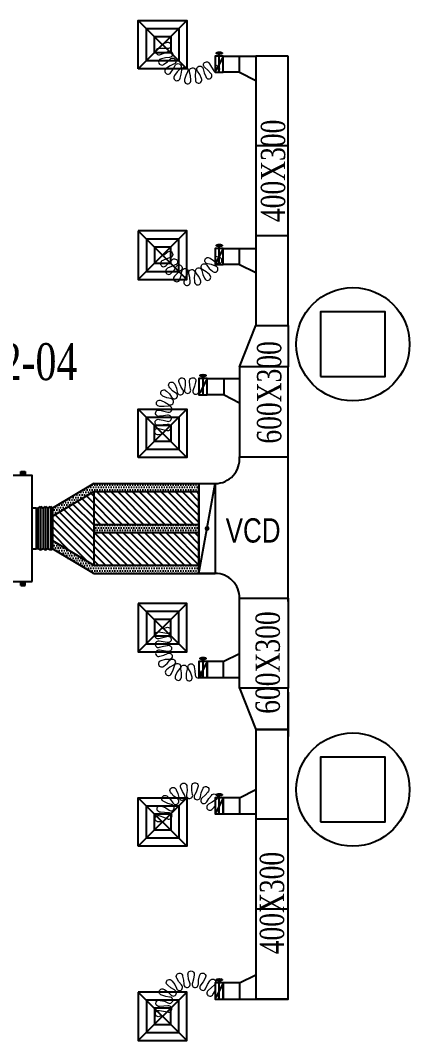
# Model space of a CAD drawing. Header units: metres. Extents: x 352651 to 1421851, y -87441 to -24441.
# Drawn here: x 1368317 to 1373121, y -67960 to -55360 of the extents above; entities that cross this region are included whole.
import ezdxf
from ezdxf.enums import TextEntityAlignment as Align

# ---------------------------------------------------------------- set-up
doc = ezdxf.new("R2010")
doc.units = ezdxf.units.M
doc.header["$LTSCALE"] = 300
doc.header["$MEASUREMENT"] = 0
for name, color, linetype in [('bat noi mem', 4, 'CONTINUOUS'), ('CUAGIO', 2, 'CONTINUOUS'), ('KT', 1, 'CONTINUOUS'), ('THAY', 9, 'CONTINUOUS'), ('thiet bi', 11, 'CONTINUOUS'), ('vach', 6, 'CONTINUOUS')]:
    doc.layers.add(name, color=color, linetype=linetype)
doc.layers.add('noi mem', color=5, linetype='BATTING', lineweight=0)
doc.styles.add('CHUKICHTHUOC', font='vnshx.shx', dxfattribs={"width": 0.8, "height": 300, "bigfont": '@extfont2.shx'})
doc.styles.add('ROMANS', font='romans.shx', dxfattribs={"width": 0.75, "bigfont": 'romancvn.shx'})
doc.styles.add('VNCC-RMD', font='vntimeh.shx', dxfattribs={"width": 0.75, "height": 300, "bigfont": 'vns.shx'})
doc.linetypes.add('BATTING', pattern='A,0.0001,-0.1,[134,ltypeshp.shx,S=0.1,R=0,X=-0.1,Y=0],-0.2,[134,ltypeshp.shx,S=0.1,R=180,X=0.1,Y=0],-0.1', length=0.4001)
pattern_1 = [(180, (2158968.69, -63000), (-15.625, 31.25), [0, -31.25])]
pattern_2 = [(135, (2158968.69, -63000), (44.194174, 44.194174), [])]

# ---------------------------------------------------------------- blocks, each defined once
blk = doc.blocks.new('SAD')
at = {"layer": 'CUAGIO', "color": 8}
for p, q in [((-300, -300), (300, 300)), ((300, -300), (-300, 300))]:
    blk.add_line(p, q, dxfattribs=at)
at = {"layer": 'CUAGIO'}
blk.add_lwpolyline([(300, -300), (300, 300), (-300, 300), (-300, -300)], close=True, dxfattribs=at)
at = {"layer": 'CUAGIO', "color": 8}
for points in [[(200, -200), (200, 200), (-200, 200), (-200, -200)], [(100, -100), (100, 100), (-100, 100), (-100, -100)]]:
    blk.add_lwpolyline(points, close=True, dxfattribs=at)
blk = doc.blocks.new('cot1')
at = {"layer": 'vach'}
blk.add_lwpolyline([(-400, -400), (400, -400), (400, 400), (-400, 400)], close=True, dxfattribs=at)
blk = doc.blocks.new('1-van gio D200')
at = {"layer": 'CUAGIO'}
h = blk.add_hatch(dxfattribs=at)
h.set_pattern_fill('ANSI31', color=256, scale=100, style=0)
edge = h.paths.add_edge_path()
edge.add_ellipse((486127, -58494), major_axis=(-38.1, 0), ratio=0.310482, start_angle=0, end_angle=360, ccw=False)
for p, q in [((486167, -58437), (486087, -58277)), ((486127, -58257), (486127, -58494))]:
    blk.add_line(p, q, dxfattribs=at)
at = {"layer": 'CUAGIO', "const_width": 3}
for points in [[(486127, -58457), (486177, -58457), (486177, -58257), (486077, -58257), (486077, -58457), (486127, -58457)], [(486167, -58437), (486087, -58277)], [(486127, -58257), (486127, -58494)]]:
    blk.add_lwpolyline(points, dxfattribs=at)
at = {"layer": 'CUAGIO'}
blk.add_lwpolyline([(486177, -58457), (486077, -58457), (486077, -58257), (486177, -58257)], close=True, dxfattribs=at)
at = {"layer": 'CUAGIO', "const_width": 5.35}
blk.add_lwpolyline([(486131, -58357, -1), (486123, -58357, -1)], format="xyb", close=True, dxfattribs=at)
at = {"layer": 'CUAGIO', "extrusion": (0, 0, -1)}
blk.add_ellipse((486127, -58494), major_axis=(-38.1, 0), ratio=0.310482, start_param=-1.570796, end_param=4.712389, dxfattribs=at)

msp = doc.modelspace()

# ---------------------------------------------------------------- hatches: boundary and pattern name
at = {"layer": 'CUAGIO'}
h = msp.add_hatch(dxfattribs=at)
h.set_pattern_fill('DOTS', color=2, scale=500, style=0)
h.set_pattern_definition(pattern_1)
h.paths.add_polyline_path([(1370521.3, -61179.4), (1370521.3, -61079.4), (1369221.3, -61079.4), (1368711.3, -61384.4), (1368711.3, -61484.4), (1369221.3, -61179.4)])
h = msp.add_hatch(dxfattribs=at)
h.set_pattern_fill('ANSI31', color=2, scale=500, style=0)
h.set_pattern_definition(pattern_2)
h.paths.add_polyline_path([(1369221.3, -62089.4), (1369221.3, -61179.4), (1368711.3, -61484.4), (1368711.3, -61784.4)])
h = msp.add_hatch(dxfattribs=at)
h.set_pattern_fill('ANSI31', color=2, scale=500, style=0)
h.set_pattern_definition(pattern_2)
h.paths.add_polyline_path([(1369221.3, -61179.4), (1369221.3, -61584.4), (1370521.3, -61584.4), (1370521.3, -61179.4)])
h = msp.add_hatch(dxfattribs=at)
h.set_pattern_fill('DOTS', color=2, scale=500, style=0)
h.set_pattern_definition(pattern_1)
h.paths.add_polyline_path([(1369221.3, -61584.4), (1369221.3, -61684.4), (1370521.3, -61684.4), (1370521.3, -61584.4)])
h = msp.add_hatch(dxfattribs=at)
h.set_pattern_fill('ANSI31', color=2, scale=500, style=0)
h.set_pattern_definition(pattern_2)
h.paths.add_polyline_path([(1369221.3, -61684.4), (1369221.3, -62089.4), (1370521.3, -62089.4), (1370521.3, -61684.4)])
h = msp.add_hatch(dxfattribs=at)
h.set_pattern_fill('DOTS', color=2, scale=500, style=0)
h.set_pattern_definition(pattern_1)
h.paths.add_polyline_path([(1369221.3, -62089.4), (1368711.3, -61784.4), (1368711.3, -61884.4), (1369221.3, -62189.4), (1370521.3, -62189.4), (1370521.3, -62089.4)])

# ---------------------------------------------------------------- linework, layer by layer
at = {"layer": 'bat noi mem'}
for p, q in [((1368511.3, -61384.4), (1368536.3, -61384.4)), ((1368536.3, -61384.4), (1368566.3, -61364.4)), ((1368536.3, -61384.4), (1368536.3, -61884.4)), ((1368566.3, -61364.4), (1368566.3, -61904.4)), ((1368566.3, -61364.4), (1368596.3, -61384.4)), ((1368596.3, -61384.4), (1368626.3, -61364.4)), ((1368596.3, -61384.4), (1368596.3, -61884.4)), ((1368626.3, -61364.4), (1368626.3, -61904.4)), ((1368626.3, -61364.4), (1368656.3, -61384.4)), ((1368656.3, -61384.4), (1368686.3, -61364.4)), ((1368656.3, -61384.4), (1368656.3, -61884.4)), ((1368686.3, -61364.4), (1368686.3, -61904.4)), ((1368686.3, -61364.4), (1368711.3, -61384.4)), ((1368711.3, -61384.4), (1368711.3, -61884.4)), ((1368536.3, -61884.4), (1368511.3, -61884.4)), ((1368566.3, -61904.4), (1368536.3, -61884.4)), ((1368596.3, -61884.4), (1368566.3, -61904.4)), ((1368626.3, -61904.4), (1368596.3, -61884.4)), ((1368656.3, -61884.4), (1368626.3, -61904.4)), ((1368686.3, -61904.4), (1368656.3, -61884.4)), ((1368711.3, -61884.4), (1368686.3, -61904.4))]:
    msp.add_line(p, q, dxfattribs=at)
at = {"layer": 'CUAGIO'}
for p, q in [((1370821.3, -55999.7), (1370821.3, -55799.7)), ((1370821.3, -55799.7), (1371221.3, -55799.7)), ((1371021.3, -55999.7), (1371021.3, -55799.7)), ((1371021.3, -55999.7), (1371021.3, -55799.7)), ((1371021.3, -55999.7), (1370821.3, -55999.7)), ((1371021.3, -55999.7), (1371221.3, -56099.7)), ((1371021.3, -55999.7), (1371221.3, -56099.7)), ((1371621.3, -56909.7), (1371221.3, -56909.7)), ((1371621.3, -58019.7), (1371221.3, -58019.7)), ((1370821.3, -58374.7), (1370821.3, -58174.7)), ((1370821.3, -58174.7), (1371221.3, -58174.7)), ((1371021.3, -58374.7), (1371021.3, -58174.7)), ((1371021.3, -58374.7), (1371021.3, -58174.7)), ((1371021.3, -58374.7), (1370821.3, -58374.7)), ((1371021.3, -58374.7), (1371221.3, -58474.7)), ((1371021.3, -58374.7), (1371221.3, -58474.7)), ((1370621.3, -59982.4), (1370621.3, -59782.4)), ((1370621.3, -59782.4), (1371021.3, -59782.4)), ((1370831.3, -59982.4), (1370831.3, -59782.4)), ((1370831.3, -59982.4), (1370831.3, -59782.4)), ((1370831.3, -59982.4), (1370621.3, -59982.4)), ((1370831.3, -59982.4), (1371021.3, -60082.4)), ((1370831.3, -59982.4), (1371021.3, -60082.4)), ((1369221.3, -61079.4), (1368711.3, -61384.4)), ((1370521.3, -61079.4), (1370521.3, -62189.4)), ((1370521.3, -61079.4), (1370521.3, -61634.4)), ((1369221.3, -61179.4), (1370521.3, -61179.4)), ((1369221.3, -61179.4), (1369221.3, -62089.4)), ((1369221.3, -61584.4), (1370521.3, -61584.4)), ((1369221.3, -61684.4), (1370521.3, -61684.4)), ((1370521.3, -61634.4), (1370521.3, -62189.4)), ((1369221.3, -62189.4), (1368711.3, -61884.4)), ((1369221.3, -62089.4), (1370521.3, -62089.4)), ((1370521.3, -62189.4), (1370721.3, -62189.4)), ((1370821.3, -63276.7), (1371021.3, -63176.7)), ((1370821.3, -63276.7), (1370621.3, -63276.7)), ((1370621.3, -63276.7), (1370621.3, -63476.7)), ((1370821.3, -63276.7), (1370821.3, -63476.7)), ((1370821.3, -63276.7), (1370821.3, -63476.7)), ((1370621.3, -63476.7), (1371021.3, -63476.7)), ((1371621.3, -63655.7), (1371621.3, -64201.7)), ((1371021.3, -64960.1), (1371221.3, -64860.1)), ((1371021.3, -64960.1), (1371221.3, -64860.1)), ((1371021.3, -64960.1), (1370821.3, -64960.1)), ((1371021.3, -64960.1), (1371021.3, -65160.1)), ((1371021.3, -64960.1), (1371021.3, -65160.1)), ((1370821.3, -65160.1), (1371221.3, -65160.1)), ((1371021.3, -67246.3), (1371221.3, -67146.3)), ((1371021.3, -67246.3), (1371221.3, -67146.3)), ((1371021.3, -67246.3), (1370821.3, -67246.3)), ((1371021.3, -67246.3), (1371021.3, -67446.3)), ((1371021.3, -67246.3), (1371021.3, -67446.3)), ((1370821.3, -67446.3), (1371221.3, -67446.3))]:
    msp.add_line(p, q, dxfattribs=at)
at = {"layer": 'CUAGIO', "color": 2}
for p, q in [((1371621.3, -62534.4), (1371621.3, -60734.4)), ((1369221.3, -61079.4), (1370721.3, -61079.4)), ((1370521.3, -61079.4), (1370521.3, -62189.4)), ((1370521.3, -62189.4), (1370721.3, -61079.4)), ((1368711.3, -61484.4), (1369221.3, -61179.4)), ((1368711.3, -61784.4), (1369221.3, -62089.4)), ((1369221.3, -62189.4), (1370721.3, -62189.4)), ((1371621.3, -64116.3), (1371221.3, -64116.3)), ((1370821.3, -64960.1), (1370821.3, -65160.1)), ((1371621.3, -65226.3), (1371221.3, -65226.3)), ((1371621.3, -66336.3), (1371221.3, -66336.3)), ((1370821.3, -67246.3), (1370821.3, -67446.3)), ((1371621.3, -67446.3), (1371221.3, -67446.3))]:
    msp.add_line(p, q, dxfattribs=at)
at = {"layer": 'CUAGIO'}
for points in [[(1371621.3, -55799.7), (1371221.3, -55799.7), (1371221.3, -59129.7), (1371621.3, -59129.7)], [(1371621.3, -59639.7), (1371021.3, -59639.7), (1371221.3, -59129.7), (1371621.3, -59129.7)], [(1371621.3, -59639.7), (1371021.3, -59639.7), (1371021.3, -60749.7), (1371621.3, -60749.7)], [(1370721.3, -62189.4), (1370521.3, -62189.4), (1370521.3, -61079.4), (1370721.3, -61079.4)], [(1371021.3, -62496.3), (1371621.3, -62496.3), (1371621.3, -63606.3), (1371021.3, -63606.3)], [(1371621.3, -63606.3), (1371021.3, -63606.3), (1371221.3, -64116.3), (1371621.3, -64116.3)], [(1371621.3, -64116.3), (1371221.3, -64116.3), (1371221.3, -67446.3), (1371621.3, -67446.3)]]:
    msp.add_lwpolyline(points, close=True, dxfattribs=at)
at = {"layer": 'CUAGIO', "const_width": 30}
msp.add_lwpolyline([(1370621.3, -61649.4, 1), (1370621.3, -61619.4, 1)], format="xyb", close=True, dxfattribs=at)
at = {"layer": 'CUAGIO', "color": 2}
for centre, radius, start, end in [((1370720.4, -60777.3), 302.2, 270.1708, 5.22809), ((1370721.2, -62489.6), 300.1, 358.71346, 89.98979)]:
    msp.add_arc(centre, radius, start, end, dxfattribs=at)
at = {"layer": 'noi mem', "ltscale": 1.5}
for points in [[(1370071.8, -55649.5), (1370119.5, -55632.3, -1.3333333), (1370132.9, -55706.1), (1370082.2, -55706.7), (1370031.5, -55707.3, 1.3333333), (1370044.9, -55781.1), (1370092.6, -55763.8), (1370137.6, -55743.3, -1.3333333), (1370156.5, -55815.9), (1370107.1, -55819.9), (1370056.9, -55833.3, 1.3333333), (1370087.9, -55901.7), (1370131, -55872.8), (1370166.6, -55838.3, -1.3333333), (1370208.7, -55900.4), (1370163.6, -55920.7), (1370120.9, -55950.3, 1.3333333), (1370173.1, -56004.2), (1370204, -55962.4), (1370225.8, -55918, -1.3333333), (1370286.4, -55962.2), (1370250.8, -55996.6), (1370220.5, -56038.8, 1.3333333), (1370287.8, -56072), (1370302.8, -56022.3), (1370308.5, -55973.1, -1.3333333), (1370380.4, -55994.3), (1370358.5, -56038.7), (1370344.2, -56088.6, 1.3333333), (1370418.7, -56097.2), (1370416.1, -56045.3), (1370404.8, -55997.1, -1.3333333), (1370479.7, -55992.8), (1370474, -56042), (1370477.3, -56093.8, 1.3333333), (1370550.4, -56076.8), (1370530.5, -56028.8), (1370503.6, -55987.3, -1.3333333), (1370572.7, -55958), (1370583.9, -56006.2), (1370604.5, -56053.9, 1.3333333), (1370667.5, -56013.3), (1370632.6, -55974.8), (1370594.1, -55942.1, -1.3333333), (1370651.5, -55893.9), (1370677.1, -55937.4), (1370703.1, -55981, 1.3333333), (1370760.1, -55932.3), (1370721.3, -55899.7)], [(1370091.8, -58259.5), (1370128.5, -58224.2, -1.3333333), (1370169.1, -58287.3), (1370121.7, -58306), (1370074.3, -58324.8, 1.3333333), (1370114.9, -58387.9), (1370151.6, -58352.5), (1370188.3, -58317.2, -1.3333333), (1370228.9, -58380.3), (1370181.5, -58399.1), (1370134.4, -58421.6, 1.3333333), (1370179, -58481.9), (1370214.3, -58443.5), (1370239.8, -58400.9, -1.3333333), (1370295.2, -58451.5), (1370255, -58480.7), (1370220, -58519.5, 1.3333333), (1370284.1, -58558.4), (1370302.3, -58509.3), (1370309.5, -58460.2, -1.3333333), (1370380, -58485.7), (1370354.2, -58528.1), (1370336.7, -58577.4, 1.3333333), (1370410.8, -58588.7), (1370408.7, -58536.4), (1370396.6, -58488.3, -1.3333333), (1370471.5, -58484.8), (1370463.9, -58533.9), (1370466.6, -58586.1, 1.3333333), (1370539.4, -58568.1), (1370517.5, -58520.6), (1370487.8, -58480.8, -1.3333333), (1370555.7, -58448.9), (1370567.4, -58497.2), (1370590, -58544.4, 1.3333333), (1370650.3, -58499.8), (1370611.8, -58464.4), (1370569.2, -58439, -1.3333333), (1370619.7, -58383.5), (1370649, -58423.5), (1370687.9, -58458.5, 1.3333333), (1370726.6, -58394.2), (1370677.4, -58376.2), (1370627.7, -58365.4, -1.3333333), (1370657.6, -58296.6), (1370699.4, -58325.5), (1370741.5, -58354.3, 1.3333333), (1370771.1, -58285.4), (1370721.3, -58274.7)], [(1370071.8, -60469.5), (1370021.4, -60476, -1.3333333), (1370025.2, -60401.1), (1370074.7, -60412.7), (1370124.2, -60424.2, 1.3333333), (1370127.9, -60349.3), (1370077.6, -60355.8), (1370027.2, -60362.3, -1.3333333), (1370030.9, -60287.4), (1370080.4, -60298.9), (1370129.9, -60310.5, 1.3333333), (1370133.7, -60235.6), (1370083.3, -60242.1), (1370032.9, -60248.6, -1.3333333), (1370036.7, -60173.7), (1370086.2, -60185.2), (1370135.2, -60197.3, 1.3333333), (1370139.8, -60122.4), (1370089.7, -60128.4), (1370037.5, -60126.5, -1.3333333), (1370053.2, -60053.2), (1370101.6, -60072.8), (1370142.7, -60100.3, 1.3333333), (1370172.2, -60031.3), (1370123.9, -60020.5), (1370076.3, -59999.2, -1.3333333), (1370118.4, -59937.1), (1370155.8, -59973.5), (1370183.6, -60014.4, 1.3333333), (1370236.8, -59961.5), (1370196.1, -59933.4), (1370160, -59895.8, -1.3333333), (1370222.4, -59854.1), (1370243.4, -59901.8), (1370253.8, -59950.2, 1.3333333), (1370323, -59921.2), (1370295.8, -59879.9), (1370276.5, -59831.4, -1.3333333), (1370350, -59816.2), (1370351.5, -59868.4), (1370343, -59917.1, 1.3333333), (1370418, -59916.2), (1370408.3, -59867.7), (1370405.7, -59816.8, -1.3333333), (1370480.1, -59826.3), (1370464.8, -59874.9), (1370449.3, -59923.3, 1.3333333), (1370523.6, -59933.1), (1370521.3, -59882.4)], [(1370071.8, -62869.5), (1370121.3, -62857.3, -1.3333333), (1370124.7, -62932.2), (1370074.3, -62924.6), (1370023.9, -62917, 1.3333333), (1370027.4, -62992), (1370076.9, -62979.8), (1370126.4, -62967.6, -1.3333333), (1370129.8, -63042.5), (1370079.4, -63034.9), (1370029, -63027.3, 1.3333333), (1370032.5, -63102.2), (1370082, -63090), (1370131.5, -63077.8, -1.3333333), (1370134.9, -63152.7), (1370084.5, -63145.1), (1370033.3, -63138.8, 1.3333333), (1370038.6, -63213.6), (1370088.4, -63200.1), (1370132.9, -63178.2, -1.3333333), (1370151.8, -63250.8), (1370102.3, -63253.4), (1370051.8, -63267.7, 1.3333333), (1370085.6, -63334.7), (1370127.1, -63302.6), (1370158.6, -63264.3, -1.3333333), (1370205.7, -63322.6), (1370161.7, -63345.4), (1370121.7, -63379.2, 1.3333333), (1370180.1, -63426.3), (1370204.6, -63379.9), (1370217.5, -63332.1, -1.3333333), (1370284.5, -63365.7), (1370253.8, -63404.6), (1370231.3, -63452, 1.3333333), (1370303.9, -63470.7), (1370307.1, -63418.4), (1370299.1, -63369.5, -1.3333333), (1370374.1, -63372.5), (1370362.2, -63420.6), (1370361.2, -63473, 1.3333333), (1370435.1, -63460.1), (1370416.4, -63411.1), (1370391.5, -63366.8, -1.3333333), (1370462.8, -63343.5), (1370468.9, -63394), (1370475.2, -63444.6, 1.3333333), (1370546.4, -63421.1), (1370521.3, -63376.7)], [(1370071.8, -65259.5), (1370021.3, -65256.8, -1.3333333), (1370036.6, -65183.4), (1370084, -65201.2), (1370131.4, -65219, 1.3333333), (1370146.7, -65145.6), (1370096.2, -65142.9), (1370044.8, -65137.9, -1.3333333), (1370063.1, -65065.2), (1370110.7, -65085.2), (1370151.9, -65112.2, 1.3333333), (1370182.7, -65043.7), (1370135.1, -65030.9), (1370088.6, -65007.8, -1.3333333), (1370131.5, -64946.3), (1370169.2, -64982.1), (1370197.7, -65022.3, 1.3333333), (1370251.3, -64969.8), (1370211.7, -64940.5), (1370176.8, -64902, -1.3333333), (1370239.2, -64860.4), (1370261.2, -64907.5), (1370273.1, -64955.3, 1.3333333), (1370342.1, -64926), (1370316, -64884.3), (1370297.5, -64835.7, -1.3333333), (1370370.8, -64819.8), (1370374.2, -64871.6), (1370367.7, -64920.4, 1.3333333), (1370442.7, -64918.4), (1370433.6, -64870), (1370434.1, -64818, -1.3333333), (1370508.2, -64829.9), (1370492.4, -64879.4), (1370468.6, -64922.5, 1.3333333), (1370539.1, -64948), (1370548.3, -64899.6), (1370567.8, -64851.5, -1.3333333), (1370632.4, -64889.6), (1370599.6, -64929.9), (1370561.7, -64961.3, 1.3333333), (1370618.1, -65010.8), (1370644.3, -64969.1), (1370677.5, -64930.6, -1.3333333), (1370726.2, -64987.6), (1370683, -65014.4), (1370639.7, -65040.6, 1.3333333), (1370687.9, -65098.1), (1370721.3, -65060.1)], [(1370081.8, -67659.5), (1370031.6, -67663.7, -1.3333333), (1370035, -67588.8), (1370084.7, -67597.5), (1370134.3, -67606.3, 1.3333333), (1370137.8, -67531.4), (1370087.5, -67535.6), (1370035.8, -67536.9, -1.3333333), (1370043.4, -67462.3), (1370093.7, -67473.9), (1370138.6, -67493.5, 1.3333333), (1370159.3, -67421.5), (1370110.8, -67414.3), (1370061.9, -67397.2, -1.3333333), (1370095.4, -67330.1), (1370138.5, -67358.9), (1370173.3, -67393.4, 1.3333333), (1370218.6, -67333.6), (1370175.9, -67309.5), (1370136.4, -67275.9, -1.3333333), (1370191.8, -67225.3), (1370221.7, -67267.7), (1370241.8, -67312.4, 1.3333333), (1370305.5, -67272.8), (1370274.3, -67235), (1370249.5, -67189.5, -1.3333333), (1370319.4, -67162.2), (1370332, -67212.5), (1370334.7, -67261.4, 1.3333333), (1370408.4, -67247.4), (1370392.9, -67200.9), (1370386.2, -67149.5, -1.3333333), (1370461.2, -67149.2), (1370454.9, -67200.6), (1370439.8, -67247.3, 1.3333333), (1370513.6, -67260.7), (1370515.8, -67211.7), (1370528, -67161.3, -1.3333333), (1370598.1, -67188), (1370573.7, -67233.7), (1370542.9, -67271.8, 1.3333333), (1370606.9, -67310.9), (1370626.7, -67266), (1370654.1, -67223.2, -1.3333333), (1370711.6, -67271.3), (1370674.2, -67305.8), (1370636.7, -67339.5, 1.3333333), (1370693.5, -67388.4), (1370721.3, -67346.3)]]:
    msp.add_lwpolyline(points, format="xyb", dxfattribs=at)
at = {"layer": 'THAY'}
for centre in [(1372421.3, -59359.5), (1372421.3, -64859.5)]:
    msp.add_circle(centre, 700, dxfattribs=at)
at = {"layer": 'thiet bi'}
for p, q in [((1368322.2, -60979.4), (1368322.2, -60929.4)), ((1368322.2, -60929.4), (1368374.2, -60929.4)), ((1368322.2, -60929.4), (1368322.2, -60979.4)), ((1368322.2, -60929.4), (1368374.2, -60929.4)), ((1368374.2, -60979.4), (1368374.2, -60929.4)), ((1368374.2, -60929.4), (1368374.2, -60979.4)), ((1368511.3, -61384.4), (1368461.2, -61384.4)), ((1368511.3, -61384.4), (1368511.3, -61884.4)), ((1368461.2, -61884.4), (1368511.3, -61884.4)), ((1368322.2, -62339.4), (1368322.2, -62289.4)), ((1368322.2, -62339.4), (1368374.2, -62339.4)), ((1368374.2, -62339.4), (1368374.2, -62289.4))]:
    msp.add_line(p, q, dxfattribs=at)
msp.add_lwpolyline([(1368461.2, -62289.4), (1368461.2, -60979.4), (1367622.2, -60979.4), (1367622.2, -62289.4)], close=True, dxfattribs=at)
for centre in [(1368348.2, -60950.4), (1368348.2, -62318.4)]:
    msp.add_circle(centre, 10, dxfattribs=at)

# ---------------------------------------------------------------- block references
at = {"layer": 'CUAGIO', "xscale": -1}
for p in [(1370071.8, -55659.5), (1370071.8, -60459.5), (1370071.8, -65259.5)]:
    msp.add_blockref('SAD', p, dxfattribs=at)
at = {"layer": 'CUAGIO', "xscale": -1, "rotation": 180}
for p in [(884644.2, -114257.1), (884644.2, -116632.1), (884444.2, -118239.8), (884444.2, -121734.1), (884644.2, -123417.5), (884644.2, -125703.7)]:
    msp.add_blockref('1-van gio D200', p, dxfattribs=at)
at = {"layer": 'CUAGIO', "rotation": 180}
for p in [(1370071.8, -58259.5), (1370071.8, -62859.5), (1370071.8, -67659.5)]:
    msp.add_blockref('SAD', p, dxfattribs=at)
at = {"layer": 'vach'}
for p in [(1372421.3, -59359.5), (1372421.3, -64859.5)]:
    msp.add_blockref('cot1', p, dxfattribs=at)

# ---------------------------------------------------------------- texts
at = {"layer": 'CUAGIO', "color": 3, "style": 'VNCC-RMD', "width": 0.75}
for s, p in [('400x300', (1371585.1, -57217.8)), ('600x300', (1371537.3, -59953.7)), ('600x300', (1371519.4, -63290.6)), ('400x300', (1371571.9, -66261.2))]:
    msp.add_text(s, height=300, rotation=90, dxfattribs=at).set_placement(p, align=Align.CENTER)
at = {"layer": 'CUAGIO', "color": 2, "insert": (1370850.8, -61508.4), "char_height": 300, "width": 683.928, "attachment_point": 1, "style": 'CHUKICHTHUOC'}
msp.add_mtext('VCD', dxfattribs=at)
at = {"layer": 'KT', "ltscale": 1.5, "insert": (1367527.3, -59346.5), "char_height": 456.096, "width": 2517.297, "attachment_point": 1, "style": 'ROMANS'}
msp.add_mtext('{\\fTimes New Roman|b0|i0|c0|p18;F12-04}', dxfattribs=at)

doc.saveas('drawing.dxf')
